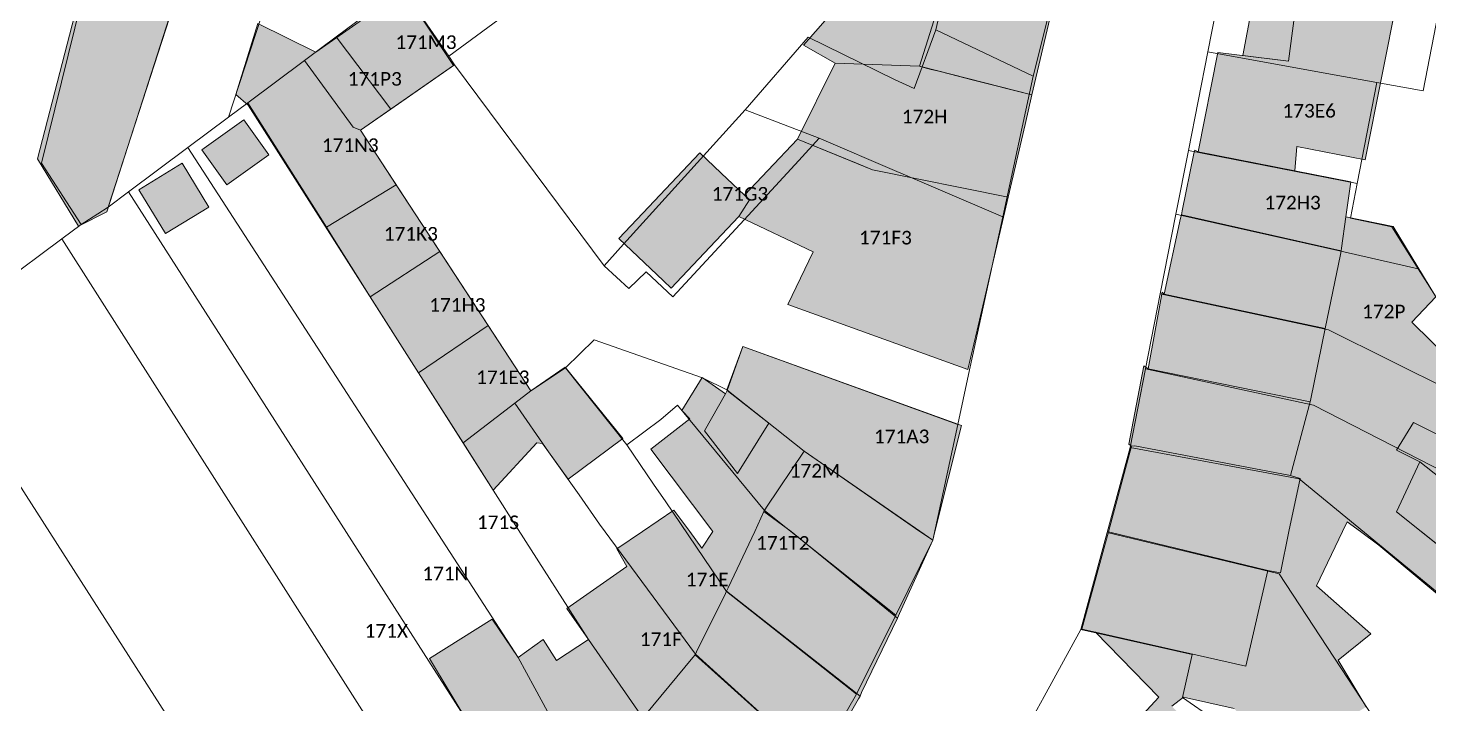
# Model space of a CAD drawing. Header units: metres. Extents: x 113120 to 240396, y 120329 to 242116.
# Drawn here: x 116547.5 to 116629.7, y 121664.9 to 121704.6 of the extents above; entities that cross this region are included whole.
import ezdxf

# ---------------------------------------------------------------- set-up
doc = ezdxf.new("R2010")
doc.units = ezdxf.units.M
doc.header["$LTSCALE"] = 3
for name, color, linetype, lineweight in [('Bpn_CaPa', 78, 'Continuous', 0), ('Bpn_ReBu', 4, 'Continuous', 0), ('Bpt_CaNu', 7, 'Continuous', 0), ('Hachure bâtiment', 11, 'Continuous', 0)]:
    doc.layers.add(name, color=color, linetype=linetype, lineweight=lineweight)
doc.styles.add('Legend', font='')
doc.styles.get('Legend').set_extended_font_data('Calibri')

msp = doc.modelspace()

# ---------------------------------------------------------------- hatches: boundary and pattern name
at = {"layer": 'Hachure bâtiment'}
h = msp.add_hatch(color=256, dxfattribs=at)
h.dxf.hatch_style = 1
h.paths.add_polyline_path([(116555.986, 121735.385), (116564.912, 121733.559), (116556.621, 121707.927), (116552.085, 121693.774), (116550.408, 121692.925), (116548.006, 121696.884), (116552.949, 121715.968)])
h = msp.add_hatch(color=256, dxfattribs=at)
h.dxf.hatch_style = 1
h.paths.add_polyline_path([(116605.58, 121725.241), (116606.052, 121725.145), (116606.574, 121725.038), (116608.525, 121724.639), (116610.332, 121724.27), (116611.498, 121722.513), (116609.354, 121713.321), (116608.414, 121709.29), (116606.393, 121700.631), (116602.89, 121701.523), (116601.618, 121701.846), (116600.859, 121702.04), (116600.482, 121702.136), (116600.19, 121702.21), (116599.785, 121702.313), (116601.235, 121706.924), (116602.37, 121710.967), (116602.427, 121710.951), (116602.659, 121710.886), (116603.921, 121710.536), (116605.014, 121710.233), (116605.885, 121713.809), (116603.327, 121714.168), (116603.318, 121714.169), (116603.143, 121714.194), (116603.31, 121715.191), (116603.247, 121715.206), (116603.735, 121719.938)])
h = msp.add_hatch(color=256, dxfattribs=at)
h.dxf.hatch_style = 1
h.paths.add_polyline_path([(116621.45, 121702.618), (116618.781, 121702.939), (116619.999, 121709.416), (116622.3, 121709.018)], flags=16)
h.paths.add_polyline_path([(116628.54, 121710.141), (116633.45, 121709.251), (116633.35, 121708.901), (116638.079, 121707.971), (116644.951, 121706.621), (116644.417, 121703.118), (116638.217, 121704.001), (116637.557, 121699.564), (116635.517, 121699.668), (116636.05, 121705.718), (116633.817, 121706.118), (116632.717, 121702.318), (116630.8, 121702.651), (116631.267, 121705.468), (116627.867, 121706.468), (116625.967, 121696.818), (116621.95, 121697.601), (116621.833, 121696.179), (116616.145, 121697.296), (116617.3, 121703.118), (116621.45, 121702.618), (116622.3, 121709.018), (116618.067, 121709.751), (116618.467, 121711.968)])
h = msp.add_hatch(color=256, dxfattribs=at)
h.dxf.hatch_style = 1
h.paths.add_polyline_path([(116599.785, 121702.313), (116594.834, 121702.507), (116592.976, 121703.558), (116597.356, 121708.555), (116601.235, 121706.924)])
h = msp.add_hatch(color=256, dxfattribs=at)
h.dxf.hatch_style = 1
h.paths.add_polyline_path([(116572.441, 121702.36), (116566.967, 121698.568), (116576.967, 121683.251), (116578.983, 121684.651), (116582.367, 121680.451), (116579.167, 121678.068), (116577.65, 121680.168), (116577.317, 121680.201), (116574.767, 121677.418), (116560.383, 121700.026), (116559.65, 121700.668), (116560.95, 121704.818), (116564.35, 121703.151), (116569.5, 121706.768)])
h = msp.add_hatch(color=256, dxfattribs=at)
h.dxf.hatch_style = 1
h.paths.add_polyline_path([(116604.995, 121694.637), (116597.032, 121696.229), (116592.622, 121698.043), (116594.834, 121702.507), (116599.785, 121702.313), (116606.394, 121700.631), (116605.99, 121698.9)])
h = msp.add_hatch(color=256, dxfattribs=at)
h.dxf.hatch_style = 1
h.paths.add_polyline_path([(116561.6, 121697.118), (116559.117, 121695.351), (116557.65, 121697.401), (116560.117, 121699.168)], flags=17)
h = msp.add_hatch(color=256, dxfattribs=at)
h.dxf.hatch_style = 1
h.paths.add_polyline_path([(116589.188, 121693.498), (116589.804, 121694.482), (116589.515, 121694.754), (116590.88, 121696.199), (116592.622, 121698.043), (116596.088, 121696.617), (116597.032, 121696.229), (116604.995, 121694.637), (116603.173, 121686.821), (116603.153, 121686.737), (116602.98, 121685.996), (116602.631, 121684.502), (116592.062, 121688.333), (116593.558, 121691.411)])
h = msp.add_hatch(color=256, dxfattribs=at)
h.dxf.hatch_style = 1
h.paths.add_polyline_path([(116589.188, 121693.498), (116586.487, 121690.639), (116585.218, 121689.295), (116584.763, 121689.724), (116582.147, 121692.196), (116583.55, 121693.682), (116586.898, 121697.226), (116588.144, 121696.049), (116589.515, 121694.754), (116589.804, 121694.482)])
h = msp.add_hatch(color=256, dxfattribs=at)
h.dxf.hatch_style = 1
h.paths.add_polyline_path([(116616.145, 121697.296), (116621.833, 121696.179), (116625.117, 121695.534), (116624.832, 121693.484), (116624.574, 121691.633), (116624.553, 121691.484), (116615.172, 121693.598), (116615.217, 121693.818), (116615.907, 121697.191), (116615.954, 121697.382)])
h = msp.add_hatch(color=256, dxfattribs=at)
h.dxf.hatch_style = 1
h.paths.add_polyline_path([(116558.067, 121694.051), (116555.517, 121692.501), (116553.95, 121695.068), (116556.5, 121696.618)])
h = msp.add_hatch(color=256, dxfattribs=at)
h.dxf.hatch_style = 1
h.paths.add_polyline_path([(116627.6, 121692.901), (116630.105, 121688.787), (116628.7, 121687.284), (116630.95, 121685.084), (116631.726, 121686.05), (116634.15, 121682.334), (116632.95, 121681.834), (116634.55, 121680.851), (116633.483, 121679.051), (116628.8, 121681.401), (116627.8, 121679.784), (116629.167, 121679.084), (116627.8, 121676.151), (116629.25, 121675.001), (116632.367, 121672.518), (116632.05, 121671.984), (116633.081, 121671.066), (116634.2, 121670.068), (116632.267, 121668.018), (116630.767, 121669.184), (116631.733, 121670.051), (116626.767, 121674.201), (116625.683, 121675.001), (116624.907, 121675.574), (116624.633, 121675.001), (116623.1, 121671.801), (116626.3, 121668.984), (116624.367, 121667.451), (116626.017, 121664.701), (116623.25, 121663.018), (116622.517, 121664.051), (116620.517, 121662.251), (116618.267, 121664.601), (116615.3, 121665.268), (116614.6, 121664.734), (116618.05, 121661.434), (116615.15, 121658.368), (116617.867, 121653.951), (116613.5, 121650.951), (116616.05, 121644.951), (116613.233, 121643.901), (116614.417, 121641.368), (116612.75, 121640.684), (116612.95, 121640.434), (116610.917, 121639.301), (116611.733, 121637.684), (116607.65, 121635.018), (116607.847, 121634.673), (116608.005, 121634.398), (116607, 121633.751), (116610.267, 121626.718), (116607.583, 121625.251), (116605.417, 121629.001), (116604.15, 121628.268), (116603.25, 121629.768), (116602.2, 121629.251), (116600.85, 121632.051), (116599.517, 121630.618), (116602.2, 121626.284), (116597.017, 121622.718), (116597.45, 121621.751), (116595.75, 121620.568), (116591.85, 121626.818), (116589.65, 121628.901), (116587.537, 121625.875), (116581.876, 121630.43), (116584.476, 121633.803), (116586.284, 121635.755), (116593.35, 121629.501), (116597.217, 121634.268), (116597.817, 121633.901), (116600.563, 121637.487), (116603.752, 121641.651), (116603.935, 121641.89), (116607.035, 121645.934), (116610.05, 121649.868), (116609.7, 121650.218), (116612.067, 121653.768), (116614.9, 121658.018), (116610.808, 121661.976), (116613.85, 121665.268), (116610.129, 121669.089), (116618.95, 121667.101), (116620.25, 121672.701), (116620.983, 121672.568), (116621.483, 121675.001), (116622.15, 121678.118), (116621.583, 121678.284), (116622.68, 121682.393), (116622.738, 121682.61), (116622.773, 121682.782), (116623.619, 121686.918), (116624.508, 121691.264), (116624.553, 121691.484), (116624.574, 121691.633), (116624.832, 121693.484)])
h.paths.add_polyline_path([(116628.8, 121681.401), (116633.483, 121679.051), (116632.056, 121676.807), (116629.167, 121679.084), (116627.8, 121679.784)], flags=16)
h = msp.add_hatch(color=256, dxfattribs=at)
h.dxf.hatch_style = 1
h.paths.add_polyline_path([(116624.553, 121691.484), (116624.508, 121691.264), (116623.619, 121686.918), (116614.15, 121688.934), (116615.114, 121693.398), (116615.172, 121693.598)])
h = msp.add_hatch(color=256, dxfattribs=at)
h.dxf.hatch_style = 1
h.paths.add_polyline_path([(116614.15, 121688.934), (116623.619, 121686.918), (116622.773, 121682.782), (116622.738, 121682.61), (116613.217, 121684.551), (116614.04, 121689.049)], flags=17)
h = msp.add_hatch(color=256, dxfattribs=at)
h.dxf.hatch_style = 1
h.paths.add_polyline_path([(116602.25, 121681.218), (116600.7, 121675.001), (116600.568, 121674.482), (116599.817, 121675.001), (116593.017, 121679.718), (116590.818, 121676.424), (116590.663, 121676.171), (116590.117, 121675.001), (116588.56, 121671.691), (116588.464, 121671.487), (116588.4, 121671.351), (116586.7, 121667.934), (116586.616, 121667.767), (116586.476, 121667.598), (116583.661, 121664.202), (116583.565, 121664.086), (116583.414, 121663.919), (116580.289, 121660.442), (116580.188, 121660.33), (116580.08, 121660.204), (116577.617, 121657.051), (116574.705, 121653.16), (116574.538, 121652.936), (116569.494, 121660.798), (116573.45, 121663.518), (116571.026, 121667.537), (116574.7, 121669.851), (116576.233, 121667.601), (116577.7, 121668.651), (116578.483, 121667.434), (116580.35, 121668.651), (116579.083, 121670.484), (116582.617, 121672.951), (116582.017, 121673.984), (116583.533, 121675.001), (116585.367, 121676.251), (116586.3, 121675.001), (116587.017, 121674.018), (116587.667, 121675.001), (116584.017, 121679.834), (116586.3, 121681.618), (116585.833, 121682.101), (116587.042, 121684.035), (116588.404, 121683.082), (116587.167, 121680.918), (116589.1, 121678.401), (116590.95, 121681.368), (116588.495, 121683.276), (116589.417, 121685.868)])
h = msp.add_hatch(color=256, dxfattribs=at)
h.dxf.hatch_style = 1
h.paths.add_polyline_path([(116613.217, 121684.551), (116622.738, 121682.61), (116622.68, 121682.393), (116621.583, 121678.284), (116612.441, 121680.031), (116612.245, 121680.009), (116612.077, 121680.124), (116612.973, 121684.736)], flags=17)
h = msp.add_hatch(color=256, dxfattribs=at)
h.dxf.hatch_style = 1
h.paths.add_polyline_path([(116590.95, 121681.368), (116589.1, 121678.401), (116587.167, 121680.918), (116588.404, 121683.082), (116588.495, 121683.276)], flags=17)
h = msp.add_hatch(color=256, dxfattribs=at)
h.dxf.hatch_style = 1
h.paths.add_polyline_path([(116629.167, 121679.084), (116632.056, 121676.807), (116630.35, 121674.124), (116629.25, 121675.001), (116627.8, 121676.151)], flags=17)
h.paths.add_polyline_path([(116628.8, 121681.401), (116633.483, 121679.051), (116632.056, 121676.807), (116629.167, 121679.084), (116627.8, 121679.784)], flags=16)
h = msp.add_hatch(color=256, dxfattribs=at)
h.dxf.hatch_style = 1
h.paths.add_polyline_path([(116599.817, 121675.001), (116600.568, 121674.482), (116598.627, 121670.189), (116598.502, 121669.917), (116592.25, 121675.001), (116590.663, 121676.171), (116590.818, 121676.424), (116593.017, 121679.718)], flags=17)
h = msp.add_hatch(color=256, dxfattribs=at)
h.dxf.hatch_style = 1
h.paths.add_polyline_path([(116621.583, 121678.284), (116622.15, 121678.118), (116621.483, 121675.001), (116620.983, 121672.568), (116620.25, 121672.701), (116610.883, 121674.979), (116612.245, 121680.009), (116612.441, 121680.031)], flags=17)
h = msp.add_hatch(color=256, dxfattribs=at)
h.dxf.hatch_style = 1
h.paths.add_polyline_path([(116592.25, 121675.001), (116598.502, 121669.917), (116596.397, 121665.537), (116596.3, 121665.334), (116588.464, 121671.487), (116588.56, 121671.691), (116590.117, 121675.001), (116590.663, 121676.171)], flags=17)
h = msp.add_hatch(color=256, dxfattribs=at)
h.dxf.hatch_style = 1
h.paths.add_polyline_path([(116620.25, 121672.701), (116618.95, 121667.101), (116610.129, 121669.089), (116609.333, 121669.268), (116610.883, 121674.979)], flags=17)
h = msp.add_hatch(color=256, dxfattribs=at)
h.dxf.hatch_style = 1
h.paths.add_polyline_path([(116596.3, 121665.334), (116596.21, 121665.17), (116594.019, 121661.335), (116593.919, 121661.199), (116586.616, 121667.767), (116586.7, 121667.934), (116588.4, 121671.351), (116588.464, 121671.487)], flags=17)
h = msp.add_hatch(color=256, dxfattribs=at)
h.dxf.hatch_style = 1
h.paths.add_polyline_path([(116593.919, 121661.199), (116593.803, 121661.052), (116590.987, 121657.498), (116583.565, 121664.086), (116583.661, 121664.202), (116586.476, 121667.598), (116586.616, 121667.767)], flags=17)

# ---------------------------------------------------------------- linework, layer by layer
at = {"layer": 'Bpn_CaPa'}
for points in [[(116551.061, 121735.882), (116557.224, 121734.583), (116552.95, 121715.667), (116548.25, 121696.617), (116550.567, 121693.017), (116549.444, 121692.179), (116545.827, 121689.478), (116539.93, 121699.847), (116544.779, 121702.779), (116546.442, 121710.465), (116551.061, 121735.882)], [(116557.224, 121734.583), (116564.269, 121733.194), (116559.157, 121716.912), (116556.667, 121707.967), (116552.167, 121694.05), (116551.543, 121693.647), (116550.567, 121693.017), (116548.25, 121696.617), (116552.95, 121715.667), (116557.224, 121734.583)], [(116553.36, 121694.938), (116552.167, 121694.05), (116556.667, 121707.967), (116559.157, 121716.912), (116564.269, 121733.194), (116570.967, 121731.873), (116567.658, 121722.268), (116566.735, 121719.873), (116561.45, 121706.167), (116559.23, 121699.325), (116556.839, 121697.538), (116553.36, 121694.938)], [(116571.568, 121708.63), (116569.393, 121706.924), (116565.546, 121704.048), (116564.623, 121703.357), (116563.693, 121702.662), (116560.349, 121700.161), (116559.23, 121699.325), (116561.45, 121706.167), (116566.735, 121719.873), (116567.658, 121722.268), (116570.967, 121731.873), (116577.24, 121730.636), (116575.026, 121720.371), (116573.913, 121716.591), (116572.769, 121712.707), (116572.662, 121712.344), (116572.353, 121711.294), (116571.568, 121708.63)], [(116571.568, 121708.63), (116572.886, 121709.663), (116574.345, 121710.808), (116577.924, 121713.682), (116585.016, 121719.286), (116587.635, 121721.401), (116589.401, 121728.194), (116593.863, 121727.272), (116591.673, 121717.481), (116583.283, 121711.133), (116581.233, 121709.601), (116572.159, 121702.909), (116569.393, 121706.924), (116571.568, 121708.63)], [(116600.75, 121704.45), (116599.479, 121701.005), (116598.333, 121701.531), (116593.25, 121704.017), (116589.55, 121699.767), (116582.241, 121691.666), (116581.28, 121690.592), (116572.5, 121702.4), (116572.159, 121702.909), (116581.233, 121709.601), (116583.283, 121711.133), (116591.673, 121717.481), (116593.863, 121727.272), (116605.669, 121724.829), (116604.514, 121719.691), (116604.289, 121719.742), (116603.249, 121715.25), (116600.75, 121704.45)], [(116600.75, 121704.45), (116603.249, 121715.25), (116604.289, 121719.742), (116604.514, 121719.691), (116605.669, 121724.829), (116610.192, 121723.879), (116611.144, 121722.281), (116609.3, 121713.083), (116606.475, 121701.743), (116600.75, 121704.45)], [(116626.653, 121701.358), (116623.701, 121701.893), (116616.715, 121703.16), (116618.434, 121711.941), (116620.384, 121721.897), (116630.302, 121719.934), (116628.378, 121710.138), (116627.664, 121706.505), (116630.37, 121706.014), (116629.359, 121700.867), (116626.653, 121701.358)], [(116625.488, 121695.428), (116626.653, 121701.358), (116629.359, 121700.867), (116630.37, 121706.014), (116627.664, 121706.505), (116628.378, 121710.138), (116630.302, 121719.934), (116635.215, 121718.991), (116633.384, 121709.23), (116632.827, 121706.263), (116634.801, 121681.397), (116629.07, 121690.43), (116627.534, 121692.88), (116625.089, 121693.395), (116625.488, 121695.428)], [(116572.159, 121702.909), (116572.5, 121702.4), (116568.757, 121699.807), (116565.546, 121704.048), (116569.393, 121706.924), (116572.159, 121702.909)], [(116600.75, 121704.45), (116606.475, 121701.743), (116604.684, 121693.474), (116596.535, 121696.96), (116595.817, 121697.267), (116593.906, 121698.089), (116589.55, 121699.767), (116593.25, 121704.017), (116598.333, 121701.531), (116599.479, 121701.005), (116600.75, 121704.45)], [(116566.967, 121698.567), (116566.542, 121698.744), (116563.693, 121702.662), (116564.623, 121703.357), (116565.546, 121704.048), (116568.757, 121699.807), (116566.967, 121698.567)], [(116625.488, 121695.428), (116615.582, 121697.373), (116616.715, 121703.16), (116623.701, 121701.893), (116626.653, 121701.358), (116625.488, 121695.428)], [(116564.97, 121692.86), (116560.349, 121700.161), (116563.693, 121702.662), (116566.542, 121698.744), (116566.967, 121698.567), (116569.065, 121695.356), (116564.97, 121692.86)], [(116576.967, 121683.25), (116574.465, 121687.086), (116571.626, 121691.433), (116569.065, 121695.356), (116566.967, 121698.567), (116568.757, 121699.807), (116572.5, 121702.4), (116581.28, 121690.592), (116582.73, 121689.261), (116583.742, 121690.251), (116585.309, 121688.772), (116589.5, 121693.3), (116592.714, 121696.784), (116593.906, 121698.089), (116595.817, 121697.267), (116596.535, 121696.96), (116604.684, 121693.474), (116602.678, 121684.212), (116602.046, 121681.291), (116589.417, 121685.867), (116588.488, 121683.324), (116587.083, 121684), (116586.989, 121684.034), (116580.7, 121686.25), (116579, 121684.6), (116576.967, 121683.25)], [(116564.97, 121692.86), (116565.255, 121692.411), (116567.55, 121688.784), (116570.372, 121684.325), (116572.997, 121680.2), (116574.767, 121677.417), (116576.222, 121675.111), (116580.35, 121668.65), (116583.55, 121664.067), (116590.786, 121657.671), (116587.849, 121654.024), (116580.188, 121660.329), (116577.208, 121665.808), (116576.233, 121667.6), (116556.839, 121697.538), (116559.23, 121699.325), (116560.349, 121700.161), (116564.97, 121692.86)], [(116581.28, 121690.592), (116582.241, 121691.666), (116589.55, 121699.767), (116593.906, 121698.089), (116592.714, 121696.784), (116589.5, 121693.3), (116585.309, 121688.772), (116583.742, 121690.251), (116582.73, 121689.261), (116581.28, 121690.592)], [(116584.995, 121650.478), (116577.62, 121657.048), (116575.786, 121659.893), (116574.305, 121662.191), (116573.483, 121663.467), (116553.36, 121694.938), (116556.839, 121697.538), (116576.233, 121667.6), (116577.208, 121665.808), (116580.188, 121660.329), (116587.849, 121654.024), (116584.995, 121650.478)], [(116625.488, 121695.428), (116625.089, 121693.395), (116627.534, 121692.88), (116629.07, 121690.43), (116624.7, 121691.415), (116614.85, 121693.635), (116615.582, 121697.373), (116625.488, 121695.428)], [(116567.55, 121688.784), (116565.255, 121692.411), (116564.97, 121692.86), (116569.065, 121695.356), (116571.626, 121691.433), (116567.55, 121688.784)], [(116581.794, 121646.503), (116574.505, 121652.892), (116572.792, 121655.562), (116571.425, 121657.692), (116570.153, 121659.672), (116549.444, 121692.179), (116550.567, 121693.017), (116551.543, 121693.647), (116552.167, 121694.05), (116553.36, 121694.938), (116573.483, 121663.467), (116574.305, 121662.191), (116575.786, 121659.893), (116577.62, 121657.048), (116584.995, 121650.478), (116581.794, 121646.503)], [(116634.801, 121681.397), (116631.045, 121683.234), (116623.802, 121686.844), (116613.932, 121688.946), (116614.85, 121693.635), (116624.7, 121691.415), (116629.07, 121690.43), (116634.801, 121681.397)], [(116581.794, 121646.503), (116578.768, 121642.743), (116575.469, 121638.622), (116571.65, 121641.85), (116567.85, 121645.15), (116563.167, 121652.35), (116541.487, 121686.232), (116542.015, 121686.628), (116542.913, 121687.326), (116545.827, 121689.478), (116549.444, 121692.179), (116570.153, 121659.672), (116571.425, 121657.692), (116572.792, 121655.562), (116574.505, 121652.892), (116581.794, 121646.503)], [(116570.372, 121684.325), (116567.55, 121688.784), (116571.626, 121691.433), (116574.465, 121687.086), (116570.372, 121684.325)], [(116613.071, 121684.546), (116613.932, 121688.946), (116623.802, 121686.844), (116631.045, 121683.234), (116634.801, 121681.397), (116642.557, 121680.262), (116640.706, 121672.157), (116639.884, 121673.713), (116629.156, 121679.227), (116622.934, 121682.426), (116613.071, 121684.546)], [(116570.372, 121684.325), (116574.465, 121687.086), (116576.967, 121683.25), (116576.044, 121682.541), (116572.997, 121680.2), (116570.372, 121684.325)], [(116538.039, 121683.664), (116541.487, 121686.232), (116563.167, 121652.35), (116567.85, 121645.15), (116571.65, 121641.85), (116575.469, 121638.622), (116572.223, 121634.567), (116568.958, 121630.55), (116561.017, 121636.5), (116557.367, 121641.85), (116536.846, 121670.306), (116534.42, 121673.67), (116539.696, 121677.425), (116536.477, 121682.497), (116538.039, 121683.664)], [(116598.399, 121670.09), (116590.694, 121676.238), (116585.588, 121682.411), (116584.614, 121681.568), (116582.614, 121680.088), (116579, 121684.6), (116580.7, 121686.25), (116586.989, 121684.034), (116587.083, 121684), (116588.488, 121683.324), (116593.017, 121679.717), (116600.567, 121674.483), (116598.399, 121670.09)], [(116602.046, 121681.291), (116600.567, 121674.483), (116593.017, 121679.717), (116588.488, 121683.324), (116589.417, 121685.867), (116602.046, 121681.291)], [(116596.104, 121665.442), (116593.749, 121661.353), (116586.633, 121667.799), (116581.008, 121675.429), (116579.811, 121677.144), (116578.002, 121679.681), (116576.044, 121682.541), (116576.967, 121683.25), (116579, 121684.6), (116582.614, 121680.088), (116584.178, 121677.788), (116584.896, 121676.732), (116588.464, 121671.486), (116596.104, 121665.442)], [(116660.496, 121640.085), (116654.429, 121636.364), (116633.134, 121668.997), (116631.179, 121670.607), (116622.084, 121678.097), (116612.167, 121679.93), (116613.071, 121684.546), (116622.934, 121682.426), (116629.156, 121679.227), (116639.884, 121673.713), (116640.706, 121672.157), (116643.653, 121666.578), (116660.496, 121640.085)], [(116576.044, 121682.541), (116578.002, 121679.681), (116579.811, 121677.144), (116581.008, 121675.429), (116586.633, 121667.799), (116593.749, 121661.353), (116590.786, 121657.671), (116583.55, 121664.067), (116580.35, 121668.65), (116576.222, 121675.111), (116574.767, 121677.417), (116572.997, 121680.2), (116576.044, 121682.541)], [(116596.104, 121665.442), (116588.464, 121671.486), (116584.896, 121676.732), (116584.178, 121677.788), (116582.614, 121680.088), (116584.614, 121681.568), (116585.588, 121682.411), (116590.694, 121676.238), (116598.399, 121670.09), (116596.104, 121665.442)], [(116654.429, 121636.364), (116647.521, 121631.932), (116620.908, 121672.505), (116610.808, 121674.949), (116612.167, 121679.93), (116622.084, 121678.097), (116631.179, 121670.607), (116633.134, 121668.997), (116654.429, 121636.364)], [(116647.521, 121631.932), (116638.58, 121626.299), (116618.81, 121661.022), (116617.086, 121663.952), (116615.234, 121665.247), (116615.803, 121667.774), (116609.267, 121669.247), (116610.808, 121674.949), (116620.908, 121672.505), (116647.521, 121631.932)], [(116634.079, 121623.466), (116627.876, 121635.428), (116622.184, 121632.162), (116616.249, 121645.029), (116612.337, 121653.511), (116603.885, 121659.443), (116607.109, 121665.317), (116609.267, 121669.247), (116615.803, 121667.774), (116615.234, 121665.247), (116617.086, 121663.952), (116618.81, 121661.022), (116638.58, 121626.299), (116634.079, 121623.466)]]:
    msp.add_lwpolyline(points, close=True, dxfattribs=at)
at = {"layer": 'Bpn_ReBu'}
for points in [[(116555.986, 121735.385), (116564.912, 121733.559), (116556.621, 121707.927), (116552.085, 121693.774), (116550.408, 121692.925), (116548.006, 121696.884), (116552.949, 121715.968), (116555.986, 121735.385)], [(116621.45, 121702.618), (116618.781, 121702.939), (116619.999, 121709.416), (116622.3, 121709.018), (116621.45, 121702.618)], [(116599.785, 121702.313), (116594.834, 121702.507), (116592.976, 121703.558), (116597.356, 121708.555), (116601.235, 121706.924), (116599.785, 121702.313)], [(116572.441, 121702.36), (116566.967, 121698.568), (116576.967, 121683.251), (116578.983, 121684.651), (116582.367, 121680.451), (116579.167, 121678.068), (116577.65, 121680.168), (116577.317, 121680.201), (116574.767, 121677.418), (116560.383, 121700.026), (116559.65, 121700.668), (116560.95, 121704.818), (116564.35, 121703.151), (116569.5, 121706.768), (116572.441, 121702.36)], [(116604.995, 121694.637), (116597.032, 121696.229), (116592.622, 121698.043), (116594.834, 121702.507), (116599.785, 121702.313), (116606.394, 121700.631), (116605.99, 121698.9), (116604.995, 121694.637)], [(116561.6, 121697.118), (116559.117, 121695.351), (116557.65, 121697.401), (116560.117, 121699.168), (116561.6, 121697.118)], [(116589.188, 121693.498), (116589.804, 121694.482), (116589.515, 121694.754), (116590.88, 121696.199), (116592.622, 121698.043), (116596.088, 121696.617), (116597.032, 121696.229), (116604.995, 121694.637), (116603.173, 121686.821), (116603.153, 121686.737), (116602.98, 121685.996), (116602.631, 121684.502), (116592.062, 121688.333), (116593.558, 121691.411), (116589.188, 121693.498)], [(116589.188, 121693.498), (116586.487, 121690.639), (116585.218, 121689.295), (116584.763, 121689.724), (116582.147, 121692.196), (116583.55, 121693.682), (116586.898, 121697.226), (116588.144, 121696.049), (116589.515, 121694.754), (116589.804, 121694.482), (116589.188, 121693.498)], [(116616.145, 121697.296), (116621.833, 121696.179), (116625.117, 121695.534), (116624.832, 121693.484), (116624.574, 121691.633), (116624.553, 121691.484), (116615.172, 121693.598), (116615.217, 121693.818), (116615.907, 121697.191), (116615.954, 121697.382), (116616.145, 121697.296)], [(116558.067, 121694.051), (116555.517, 121692.501), (116553.95, 121695.068), (116556.5, 121696.618), (116558.067, 121694.051)], [(116624.553, 121691.484), (116624.508, 121691.264), (116623.619, 121686.918), (116614.15, 121688.934), (116615.114, 121693.398), (116615.172, 121693.598), (116624.553, 121691.484)], [(116614.15, 121688.934), (116623.619, 121686.918), (116622.773, 121682.782), (116622.738, 121682.61), (116613.217, 121684.551), (116614.04, 121689.049), (116614.15, 121688.934)], [(116613.217, 121684.551), (116622.738, 121682.61), (116622.68, 121682.393), (116621.583, 121678.284), (116612.441, 121680.031), (116612.245, 121680.009), (116612.077, 121680.124), (116612.973, 121684.736), (116613.217, 121684.551)], [(116590.95, 121681.368), (116589.1, 121678.401), (116587.167, 121680.918), (116588.404, 121683.082), (116588.495, 121683.276), (116590.95, 121681.368)], [(116628.8, 121681.401), (116633.483, 121679.051), (116632.056, 121676.807), (116629.167, 121679.084), (116627.8, 121679.784), (116628.8, 121681.401)], [(116599.817, 121675.001), (116600.568, 121674.482), (116598.627, 121670.189), (116598.502, 121669.917), (116592.25, 121675.001), (116590.663, 121676.171), (116590.818, 121676.424), (116593.017, 121679.718), (116599.817, 121675.001)], [(116621.583, 121678.284), (116622.15, 121678.118), (116621.483, 121675.001), (116620.983, 121672.568), (116620.25, 121672.701), (116610.883, 121674.979), (116612.245, 121680.009), (116612.441, 121680.031), (116621.583, 121678.284)], [(116629.167, 121679.084), (116632.056, 121676.807), (116630.35, 121674.124), (116629.25, 121675.001), (116627.8, 121676.151), (116629.167, 121679.084)], [(116592.25, 121675.001), (116598.502, 121669.917), (116596.397, 121665.537), (116596.3, 121665.334), (116588.464, 121671.487), (116588.56, 121671.691), (116590.117, 121675.001), (116590.663, 121676.171), (116592.25, 121675.001)], [(116620.25, 121672.701), (116618.95, 121667.101), (116610.129, 121669.089), (116609.333, 121669.268), (116610.883, 121674.979), (116620.25, 121672.701)], [(116596.3, 121665.334), (116596.21, 121665.17), (116594.019, 121661.335), (116593.919, 121661.199), (116586.616, 121667.767), (116586.7, 121667.934), (116588.4, 121671.351), (116588.464, 121671.487), (116596.3, 121665.334)], [(116593.919, 121661.199), (116593.803, 121661.052), (116590.987, 121657.498), (116583.565, 121664.086), (116583.661, 121664.202), (116586.476, 121667.598), (116586.616, 121667.767), (116593.919, 121661.199)]]:
    msp.add_lwpolyline(points, close=True, dxfattribs=at)
for points in [[(116608.414, 121709.29), (116606.393, 121700.631), (116602.89, 121701.523), (116601.618, 121701.846), (116600.859, 121702.04), (116600.482, 121702.136), (116600.19, 121702.21), (116599.785, 121702.313), (116601.235, 121706.924)], [(116627.867, 121706.468), (116625.967, 121696.818), (116621.95, 121697.601), (116621.833, 121696.179), (116616.145, 121697.296), (116617.3, 121703.118), (116621.45, 121702.618), (116622.3, 121709.018)], [(116610.808, 121661.976), (116613.85, 121665.268), (116610.129, 121669.089), (116618.95, 121667.101), (116620.25, 121672.701), (116620.983, 121672.568), (116621.483, 121675.001), (116622.15, 121678.118), (116621.583, 121678.284), (116622.68, 121682.393), (116622.738, 121682.61), (116622.773, 121682.782), (116623.619, 121686.918), (116624.508, 121691.264), (116624.553, 121691.484), (116624.574, 121691.633), (116624.832, 121693.484), (116627.6, 121692.901), (116627.6, 121692.901), (116630.105, 121688.787), (116628.7, 121687.284), (116630.95, 121685.084)], [(116573.45, 121663.518), (116571.026, 121667.537), (116574.7, 121669.851), (116576.233, 121667.601), (116577.7, 121668.651), (116578.483, 121667.434), (116580.35, 121668.651), (116579.083, 121670.484), (116582.617, 121672.951), (116582.017, 121673.984), (116583.533, 121675.001), (116585.367, 121676.251), (116586.3, 121675.001), (116587.017, 121674.018), (116587.667, 121675.001), (116584.017, 121679.834), (116586.3, 121681.618), (116585.833, 121682.101), (116587.042, 121684.035), (116588.404, 121683.082), (116587.167, 121680.918), (116589.1, 121678.401), (116590.95, 121681.368), (116588.495, 121683.276), (116589.417, 121685.868), (116602.25, 121681.218), (116602.25, 121681.218), (116600.7, 121675.001), (116600.568, 121674.482), (116599.817, 121675.001), (116593.017, 121679.718), (116590.818, 121676.424), (116590.663, 121676.171), (116590.117, 121675.001), (116588.56, 121671.691), (116588.464, 121671.487), (116588.4, 121671.351), (116586.7, 121667.934), (116586.616, 121667.767), (116586.476, 121667.598), (116583.661, 121664.202)], [(116633.483, 121679.051), (116628.8, 121681.401), (116627.8, 121679.784), (116629.167, 121679.084), (116627.8, 121676.151), (116629.25, 121675.001), (116632.367, 121672.518)], [(116631.733, 121670.051), (116626.767, 121674.201), (116625.683, 121675.001), (116624.907, 121675.574), (116624.633, 121675.001), (116623.1, 121671.801), (116626.3, 121668.984), (116624.367, 121667.451), (116626.017, 121664.701)], [(116618.267, 121664.601), (116615.3, 121665.268), (116614.6, 121664.734)]]:
    msp.add_lwpolyline(points, dxfattribs=at)

# ---------------------------------------------------------------- texts
at = {"layer": 'Bpt_CaNu', "char_height": 0.8, "attachment_point": 7, "style": 'Legend'}
for s, insert in [('171M3', (116569.023, 121703.32)), ('171P3', (116566.225, 121701.166)), ('172H', (116598.755, 121698.962)), ('173E6', (116621.103, 121699.294)), ('171N3', (116564.707, 121697.272)), ('171G3', (116587.593, 121694.419)), ('172H3', (116620.045, 121693.902)), ('171K3', (116568.341, 121692.07)), ('171F3', (116596.242, 121691.845)), ('171H3', (116571.008, 121687.893)), ('172P', (116625.782, 121687.516)), ('171E3', (116573.759, 121683.643)), ('171A3', (116597.123, 121680.175)), ('172M', (116592.173, 121678.17)), ('171S', (116573.812, 121675.129)), ('171T2', (116590.198, 121673.926)), ('171N', (116570.604, 121672.129)), ('171E', (116586.074, 121671.78)), ('171X', (116567.219, 121668.77)), ('171F', (116583.373, 121668.272))]:
    msp.add_mtext(s, dxfattribs=dict(at, insert=insert))

doc.saveas('drawing.dxf')
